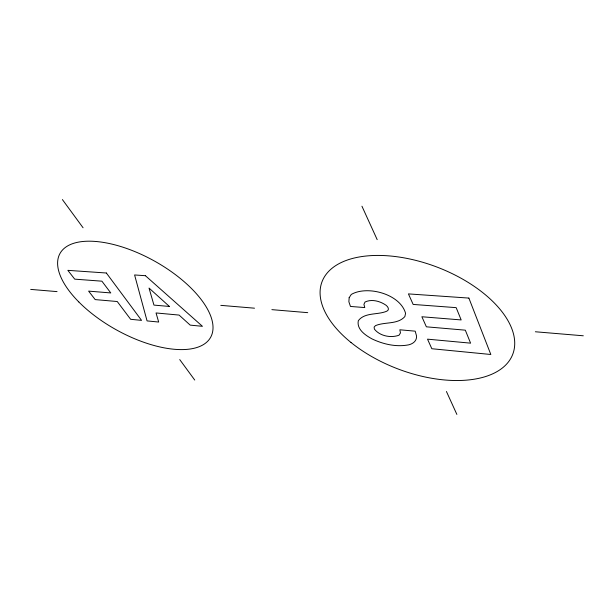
<?xml version="1.0" encoding="UTF-8"?>
<svg xmlns="http://www.w3.org/2000/svg" width="614" height="614" viewBox="0 0 614 614"><rect width="100%" height="100%" fill="white"/><g stroke="black" fill="none" stroke-linecap="round" stroke-linejoin="round"><path stroke-width="0.92" d="M30.7 289.401L57.048 291.612M220.794 305.358L254.503 308.19M271.879 309.648L307.729 312.656M535.362 331.767L583.3 335.789M62.398 199.573L83.067 227.763M179.725 359.581L194.73 380.043M361.945 206.212L377.188 239.652M446.432 391.502L456.877 414.427M349.159 297.706L348.875 301.758L350.471 306.447L364.77 307.568L363.925 304.337L365.031 302.027C371.815 298.772 380.273 301.19 386.175 305.342A7.307 3.914 22.1 0 1 386.789 311.191C377.748 315.151 364.793 312.127 358.3 320.715C356.55 329.457 365.53 335.351 372.153 338.974C383.451 344.316 396.421 347.263 408.847 344.807A25.865 13.485 21.6 0 0 416.522 335.889L415.202 331.169L399.844 329.787L400.466 332.934L399.031 335.206C390.926 338.199 379.889 336.119 374.394 329.127L374.126 327.085L375.492 325.643C384.848 321.652 397.58 324.729 404.856 316.586L405.57 313.34C400.305 294.083 367.418 285.119 351.277 294.436L349.159 297.706M106.36 273.007L67.847 270.344L74.708 279.147L101.901 281.181L110.766 292.939L88.623 291.12L95.193 299.601L117.236 301.52L130.644 319.303L141.558 320.37L106.36 273.007M145.403 275.701L134.596 274.957L147.061 320.907L158.681 322.043L156.04 312.956L179.088 315.074L190.194 325.121L202.451 326.318L145.403 275.701M468.881 298.082L408.425 293.899L413.153 304.429L456.171 307.645L461.168 319.932L421.879 316.755L426.369 326.817L465.32 330.171L470.593 343.157L427.521 339.158L431.826 348.729L490.824 354.493L468.881 298.082M169.387 306.447L153.945 305.104L149.025 288.05L169.387 306.447M78.784 301.927A86.198 39.327 29.1 0 0 209.788 338.682A86.198 39.327 29.1 0 0 117.42 245.539A86.198 39.327 29.1 0 0 78.784 301.927M350.985 342.466A102.016 54.539 20.8 0 0 512.222 355.56A102.016 54.539 20.8 0 0 389.023 255.892A102.016 54.539 20.8 0 0 350.985 342.466"/></g></svg>
